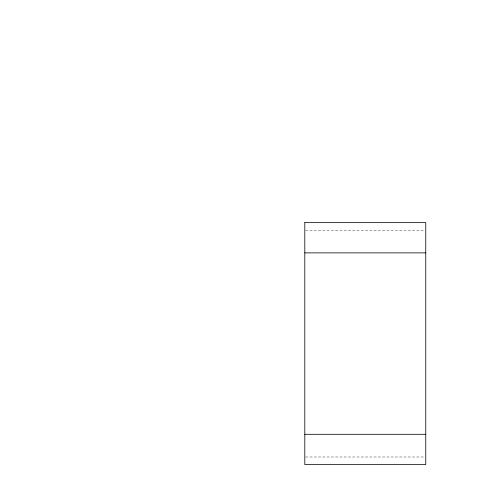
<?xml version="1.0" encoding="UTF-8"?>
<svg xmlns="http://www.w3.org/2000/svg" width="489" height="489" viewBox="0 0 489 489"><rect width="100%" height="100%" fill="white"/><g stroke="black" fill="none" stroke-linecap="round" stroke-linejoin="round"><path stroke-width="0.37" stroke-dasharray="2.44 1.83" d="M305.564 230.203L424.996 230.203M305.564 456.989L424.996 456.989"/><path stroke-width="0.73" d="M304.806 252.88L425.76 252.88M304.806 434.311L425.76 434.311M304.806 222.642L304.806 464.55L425.76 464.55L425.76 222.642L304.806 222.642"/></g></svg>
